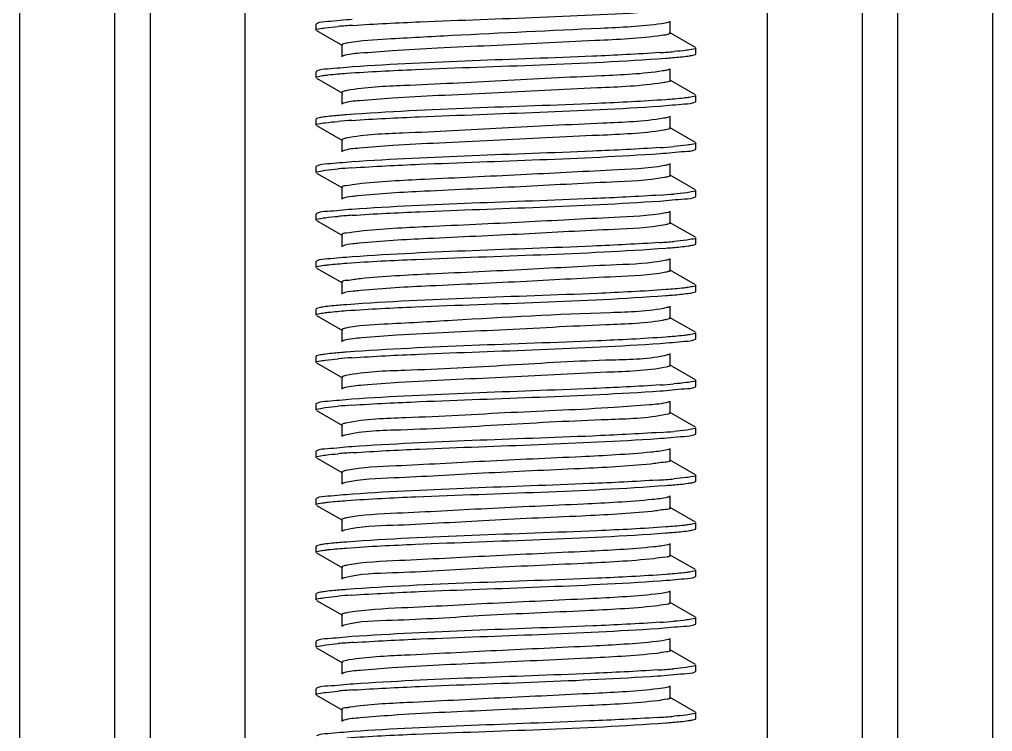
# Model space of a CAD drawing. Extents: x 4995099 to 5303443, y 4627657 to 4889583.
# Drawn here: x 5028668 to 5029279, y 4749227 to 4749674 of the extents above; entities that cross this region are included whole.
import ezdxf

# ---------------------------------------------------------------- set-up
doc = ezdxf.new("R2010")
doc.units = 0
doc.header["$LTSCALE"] = 1000
doc.header["$MEASUREMENT"] = 0
doc.layers.get('0').update_dxf_attribs({"color": 4, "linetype": 'CONTINUOUS'})

msp = doc.modelspace()

# ---------------------------------------------------------------- linework, layer by layer
at = {"linetype": 'Continuous'}
for p, q in [((5028668.47, 4754136.29), (5028668.47, 4748210.01)), ((5028728, 4754136.29), (5028728, 4748210.01)), ((5028750.33, 4754136.29), (5028750.33, 4748210.01)), ((5028809.86, 4754136.29), (5028809.86, 4748210.01)), ((5029137.28, 4754136.29), (5029137.28, 4748210.01)), ((5029196.82, 4754136.29), (5029196.82, 4748210.01)), ((5029219.14, 4754136.29), (5029219.14, 4748210.01)), ((5029278.67, 4754136.29), (5029278.67, 4748210.01)), ((5028854.79, 4749671.17), (5028854.51, 4749670.84)), ((5028854.51, 4749667.12), (5028854.51, 4749670.84)), ((5028854.51, 4749667.12), (5028854.51, 4749670.84)), ((5029076.52, 4749665.26), (5029076.52, 4749672.7)), ((5028854.79, 4749666.8), (5028870.94, 4749657.44)), ((5029092.35, 4749656.29), (5029076.2, 4749665.64)), ((5028870.62, 4749657.82), (5028870.62, 4749650.38)), ((5029092.64, 4749652.24), (5029092.64, 4749655.96)), ((5029092.64, 4749652.24), (5029092.64, 4749655.96)), ((5029092.35, 4749651.91), (5029092.64, 4749652.24)), ((5028854.79, 4749641.4), (5028854.51, 4749641.08)), ((5028854.51, 4749637.36), (5028854.51, 4749641.08)), ((5028854.51, 4749637.36), (5028854.51, 4749641.08)), ((5029076.52, 4749635.5), (5029076.52, 4749642.94)), ((5028854.79, 4749637.03), (5028870.94, 4749627.68)), ((5029092.35, 4749626.52), (5029076.2, 4749635.87)), ((5028870.62, 4749628.05), (5028870.62, 4749620.61)), ((5029092.64, 4749622.47), (5029092.64, 4749626.19)), ((5029092.64, 4749622.47), (5029092.64, 4749626.19)), ((5028871.49, 4749621.23), (5028870.95, 4749620.99)), ((5029092.35, 4749622.15), (5029092.64, 4749622.47)), ((5029076.52, 4749605.73), (5029076.52, 4749613.17)), ((5028854.79, 4749611.64), (5028854.51, 4749611.31)), ((5028854.51, 4749607.59), (5028854.51, 4749611.31)), ((5028854.51, 4749607.59), (5028854.51, 4749611.31)), ((5028854.79, 4749607.26), (5028870.94, 4749597.91)), ((5029092.35, 4749596.75), (5029076.2, 4749606.11)), ((5028870.62, 4749598.29), (5028870.62, 4749590.85)), ((5029092.64, 4749592.71), (5029092.64, 4749596.43)), ((5029092.64, 4749592.71), (5029092.64, 4749596.43)), ((5028871.44, 4749591.45), (5028870.94, 4749591.22)), ((5029092.35, 4749592.38), (5029092.64, 4749592.71)), ((5029076.52, 4749575.96), (5029076.52, 4749583.41)), ((5028854.79, 4749581.87), (5028854.51, 4749581.55)), ((5028854.51, 4749577.82), (5028854.51, 4749581.55)), ((5028854.51, 4749577.82), (5028854.51, 4749581.55)), ((5028854.79, 4749577.5), (5028870.94, 4749568.15)), ((5029092.35, 4749566.99), (5029076.2, 4749576.34)), ((5028870.62, 4749568.52), (5028870.62, 4749561.08)), ((5029092.64, 4749562.94), (5029092.64, 4749566.66)), ((5029092.64, 4749562.94), (5029092.64, 4749566.66)), ((5029092.35, 4749562.62), (5029092.64, 4749562.94)), ((5028854.79, 4749552.11), (5028854.51, 4749551.78)), ((5028854.51, 4749548.06), (5028854.51, 4749551.78)), ((5028854.51, 4749548.06), (5028854.51, 4749551.78)), ((5029076.52, 4749546.2), (5029076.52, 4749553.64)), ((5028854.79, 4749547.73), (5028870.94, 4749538.38)), ((5029092.35, 4749537.22), (5029076.2, 4749546.57)), ((5028870.62, 4749538.76), (5028870.62, 4749531.32)), ((5029092.64, 4749533.18), (5029092.64, 4749536.9)), ((5029092.64, 4749533.18), (5029092.64, 4749536.9)), ((5029092.35, 4749532.85), (5029092.64, 4749533.18)), ((5028854.79, 4749522.34), (5028854.51, 4749522.01)), ((5028854.51, 4749518.29), (5028854.51, 4749522.01)), ((5028854.51, 4749518.29), (5028854.51, 4749522.01)), ((5029076.52, 4749516.43), (5029076.52, 4749523.87)), ((5028854.79, 4749517.97), (5028870.94, 4749508.61)), ((5029092.35, 4749507.46), (5029076.2, 4749516.81)), ((5028870.62, 4749508.99), (5028870.62, 4749501.55)), ((5029092.35, 4749503.08), (5029092.64, 4749503.41)), ((5029092.64, 4749503.41), (5029092.64, 4749507.13)), ((5029092.64, 4749503.41), (5029092.64, 4749507.13)), ((5028854.79, 4749492.57), (5028854.51, 4749492.25)), ((5028854.51, 4749488.53), (5028854.51, 4749492.25)), ((5028854.51, 4749488.53), (5028854.51, 4749492.25)), ((5029076.52, 4749486.67), (5029076.52, 4749494.11)), ((5028854.79, 4749488.2), (5028870.94, 4749478.85)), ((5029092.35, 4749477.69), (5029076.2, 4749487.04)), ((5028870.62, 4749479.22), (5028870.62, 4749471.78)), ((5029092.35, 4749473.32), (5029092.64, 4749473.64)), ((5029092.64, 4749473.64), (5029092.64, 4749477.36)), ((5029092.64, 4749473.64), (5029092.64, 4749477.36)), ((5028854.79, 4749462.81), (5028854.51, 4749462.48)), ((5028854.51, 4749458.76), (5028854.51, 4749462.48)), ((5028854.51, 4749458.76), (5028854.51, 4749462.48)), ((5029076.52, 4749456.9), (5029076.52, 4749464.34)), ((5028854.79, 4749458.43), (5028870.94, 4749449.08)), ((5029074.8, 4749456.03), (5029073.96, 4749455.84)), ((5029092.35, 4749447.92), (5029076.2, 4749457.28)), ((5028870.62, 4749449.46), (5028870.62, 4749442.02)), ((5029092.35, 4749443.55), (5029092.64, 4749443.88)), ((5029092.64, 4749443.88), (5029092.64, 4749447.6)), ((5029092.64, 4749443.88), (5029092.64, 4749447.6)), ((5028854.79, 4749433.04), (5028854.51, 4749432.72)), ((5028854.51, 4749428.99), (5028854.51, 4749432.72)), ((5028854.51, 4749428.99), (5028854.51, 4749432.72)), ((5029076.52, 4749427.13), (5029076.52, 4749434.58)), ((5028854.79, 4749428.67), (5028870.94, 4749419.32)), ((5029075.16, 4749426.36), (5029074.02, 4749426.09)), ((5029092.35, 4749418.16), (5029076.2, 4749427.51)), ((5028870.62, 4749419.69), (5028870.62, 4749412.25)), ((5029092.64, 4749414.11), (5029092.64, 4749417.83)), ((5029092.64, 4749414.11), (5029092.64, 4749417.83)), ((5029092.35, 4749413.79), (5029092.64, 4749414.11)), ((5028854.79, 4749403.28), (5028854.51, 4749402.95)), ((5028854.51, 4749399.23), (5028854.51, 4749402.95)), ((5028854.51, 4749399.23), (5028854.51, 4749402.95)), ((5029076.52, 4749397.37), (5029076.52, 4749404.81)), ((5028854.79, 4749398.9), (5028870.94, 4749389.55)), ((5029092.35, 4749388.39), (5029076.2, 4749397.74)), ((5028870.62, 4749389.93), (5028870.62, 4749382.49)), ((5029092.64, 4749384.35), (5029092.64, 4749388.07)), ((5029092.64, 4749384.35), (5029092.64, 4749388.07)), ((5029092.35, 4749384.02), (5029092.64, 4749384.35)), ((5029076.52, 4749367.6), (5029076.52, 4749375.04)), ((5028854.79, 4749373.51), (5028854.51, 4749373.18)), ((5028854.51, 4749369.46), (5028854.51, 4749373.18)), ((5028854.51, 4749369.46), (5028854.51, 4749373.18)), ((5028854.79, 4749369.14), (5028870.94, 4749359.78)), ((5029092.35, 4749358.63), (5029076.2, 4749367.98)), ((5028870.62, 4749360.16), (5028870.62, 4749352.72)), ((5029092.64, 4749354.58), (5029092.64, 4749358.3)), ((5029092.64, 4749354.58), (5029092.64, 4749358.3)), ((5029092.35, 4749354.25), (5029092.64, 4749354.58)), ((5029076.52, 4749337.84), (5029076.52, 4749345.28)), ((5028854.79, 4749343.74), (5028854.51, 4749343.42)), ((5028854.51, 4749339.7), (5028854.51, 4749343.42)), ((5028854.51, 4749339.7), (5028854.51, 4749343.42)), ((5028854.79, 4749339.37), (5028870.94, 4749330.02)), ((5029092.35, 4749328.86), (5029076.2, 4749338.21)), ((5028870.62, 4749330.39), (5028870.62, 4749322.95)), ((5029092.64, 4749324.81), (5029092.64, 4749328.53)), ((5029092.64, 4749324.81), (5029092.64, 4749328.53)), ((5029092.35, 4749324.49), (5029092.64, 4749324.81)), ((5028854.79, 4749313.98), (5028854.51, 4749313.65)), ((5029076.52, 4749308.07), (5029076.52, 4749315.51)), ((5028854.51, 4749309.93), (5028854.51, 4749313.65)), ((5028854.51, 4749309.93), (5028854.51, 4749313.65)), ((5028854.79, 4749309.6), (5028870.94, 4749300.25)), ((5029092.35, 4749299.09), (5029076.2, 4749308.45)), ((5028870.62, 4749300.63), (5028870.62, 4749293.19)), ((5029092.64, 4749295.05), (5029092.64, 4749298.77)), ((5029092.64, 4749295.05), (5029092.64, 4749298.77)), ((5029092.35, 4749294.72), (5029092.64, 4749295.05)), ((5028854.79, 4749284.21), (5028854.51, 4749283.89)), ((5028854.51, 4749280.16), (5028854.51, 4749283.89)), ((5028854.51, 4749280.16), (5028854.51, 4749283.89)), ((5029076.52, 4749278.3), (5029076.52, 4749285.75)), ((5028854.79, 4749279.84), (5028870.94, 4749270.49)), ((5029092.35, 4749269.33), (5029076.2, 4749278.68)), ((5028870.62, 4749270.86), (5028870.62, 4749263.42)), ((5029092.35, 4749264.96), (5029092.64, 4749265.28)), ((5029092.64, 4749265.28), (5029092.64, 4749269)), ((5029092.64, 4749265.28), (5029092.64, 4749269)), ((5028854.79, 4749254.45), (5028854.51, 4749254.12)), ((5028854.51, 4749250.4), (5028854.51, 4749254.12)), ((5028854.51, 4749250.4), (5028854.51, 4749254.12)), ((5029076.52, 4749248.54), (5029076.52, 4749255.98)), ((5028854.79, 4749250.07), (5028870.94, 4749240.72)), ((5029092.35, 4749239.56), (5029076.2, 4749248.91)), ((5028870.62, 4749241.1), (5028870.62, 4749233.66)), ((5029092.35, 4749235.19), (5029092.64, 4749235.52)), ((5029092.64, 4749235.52), (5029092.64, 4749239.24)), ((5029092.64, 4749235.52), (5029092.64, 4749239.24))]:
    msp.add_line(p, q, dxfattribs=at)
for centre, radius, start, end in [((5028911.71, 4749152.93), 518.31, 93.79544, 94.80605), ((5029035.9, 4750164.44), 512.58, 273.82895, 274.80325), ((5028911.03, 4749101.8), 509.88, 93.84358, 94.80346), ((5029036.13, 4750102.05), 509.72, 273.84422, 274.80354), ((5028911.12, 4749070.94), 510.98, 93.83618, 94.80468), ((5029035.98, 4750074.09), 511.53, 273.83454, 274.80337), ((5028911.34, 4749038.45), 513.71, 93.82043, 94.80559), ((5029035.91, 4750045.28), 512.49, 273.82943, 274.80327), ((5029069.15, 4749508.82), 23.7, 281.49963, 282.80688), ((5028911.03, 4748952.98), 509.87, 93.84368, 94.80342), ((5029036.13, 4749953.15), 509.64, 273.84462, 274.80355), ((5028911.12, 4748922.18), 510.92, 93.83655, 94.80465), ((5029035.99, 4749925.21), 511.48, 273.83478, 274.80338), ((5028911.89, 4748882.63), 520.73, 93.78871, 94.80103), ((5029033.79, 4749923.1), 539.22, 273.69468, 274.79942), ((5028911.03, 4748804.16), 509.87, 93.84377, 94.80337), ((5029036.14, 4749804.24), 509.57, 273.84502, 274.80356), ((5028912.44, 4748756.56), 527.76, 93.75297, 94.80008), ((5029034.29, 4749797.76), 532.93, 273.7263, 274.80004), ((5028911.91, 4748733.58), 520.95, 93.78755, 94.801), ((5029033.81, 4749774.08), 539.03, 273.69565, 274.79944)]:
    msp.add_arc(centre, radius, start, end, dxfattribs=at)
for points, knots in [([(5028877.12, 4749673.81), (5028871.95, 4749673.46), (5028864.7, 4749672.46), (5028856.81, 4749672.33), (5028854.79, 4749671.17)], [0, 0, 0, 0, 0.690434, 1, 1, 1, 1]), ([(5028877.4, 4749670.11), (5028891.51, 4749671.06), (5028955.75, 4749674.15), (5029020.08, 4749675.64), (5029070.13, 4749679.04)], [0, 0, 0, 0, 0.21997, 1, 1, 1, 1]), ([(5028854.51, 4749667.12), (5028854.51, 4749667.66), (5028857.37, 4749668.02), (5028858.82, 4749668.41), (5028860.26, 4749668.6)], [0, 0, 0, 0, 0.271456, 1, 1, 1, 1]), ([(5029071.17, 4749671.17), (5029058.5, 4749669.34), (5029014.55, 4749667.34), (5028957.15, 4749664.68), (5028904.47, 4749661.76), (5028882.78, 4749660.48), (5028874.79, 4749659.17)], [0, 0, 0, 0, 0.195214, 0.66949, 0.876579, 1, 1, 1, 1]), ([(5029076.2, 4749672.33), (5029075.98, 4749672.2), (5029074.35, 4749671.61), (5029072.63, 4749671.38), (5029071.17, 4749671.17)], [0, 0, 0, 0, 0.145106, 1, 1, 1, 1]), ([(5029071.17, 4749663.73), (5029057.44, 4749661.74), (5029021.54, 4749660.27), (5028974.71, 4749657.87), (5028932.24, 4749655.86), (5028904.82, 4749654.54), (5028885.24, 4749652.79), (5028874.81, 4749652.13), (5028871.55, 4749651.02)], [0, 0, 0, 0, 0.2081, 0.537452, 0.703534, 0.845734, 0.94828, 1, 1, 1, 1]), ([(5029076.52, 4749665.26), (5029076.52, 4749665.09), (5029074.65, 4749663.86), (5029072.87, 4749663.97), (5029071.17, 4749663.73)], [0, 0, 0, 0, 0.090621, 1, 1, 1, 1]), ([(5028874.79, 4749659.17), (5028873.74, 4749659), (5028872.61, 4749658.73), (5028870.62, 4749658.24), (5028870.62, 4749657.82)], [0, 0, 0, 0, 0.718866, 1, 1, 1, 1]), ([(5029092.64, 4749655.96), (5029092.64, 4749655.42), (5029089.77, 4749655.06), (5029088.32, 4749654.67), (5029086.88, 4749654.48)], [0, 0, 0, 0, 0.27149, 1, 1, 1, 1]), ([(5028871.55, 4749651.02), (5028871.44, 4749650.98), (5028871.23, 4749650.9), (5028871.03, 4749650.8), (5028870.95, 4749650.76)], [0, 0, 0, 0, 0.55363, 1, 1, 1, 1]), ([(5028873.59, 4749640.08), (5028887.96, 4749641.13), (5028954.68, 4749644.38), (5029021.5, 4749645.69), (5029073.74, 4749649.53)], [0, 0, 0, 0, 0.21564, 1, 1, 1, 1]), ([(5029070.13, 4749653), (5029056.08, 4749652.04), (5028991.84, 4749648.95), (5028927.52, 4749647.45), (5028877.4, 4749644.06)], [0, 0, 0, 0, 0.218927, 1, 1, 1, 1]), ([(5029073.74, 4749649.53), (5029075.19, 4749649.64), (5029079.89, 4749650.01), (5029084.59, 4749650.43), (5029087.82, 4749650.89)], [0, 0, 0, 0, 0.30751, 1, 1, 1, 1]), ([(5029087.82, 4749650.89), (5029088.81, 4749651.03), (5029090.32, 4749651.29), (5029091.87, 4749651.64), (5029092.35, 4749651.91)], [0, 0, 0, 0, 0.642991, 1, 1, 1, 1]), ([(5028877.4, 4749644.06), (5028872.16, 4749643.71), (5028864.83, 4749642.69), (5028856.83, 4749642.57), (5028854.79, 4749641.4)], [0, 0, 0, 0, 0.690663, 1, 1, 1, 1]), ([(5028854.51, 4749637.36), (5028854.51, 4749637.82), (5028856.91, 4749638.22), (5028858.17, 4749638.55), (5028859.39, 4749638.72)], [0, 0, 0, 0, 0.274278, 1, 1, 1, 1]), ([(5028859.39, 4749638.72), (5028860.29, 4749638.84), (5028865.02, 4749639.42), (5028869.76, 4749639.8), (5028873.59, 4749640.08)], [0, 0, 0, 0, 0.191483, 1, 1, 1, 1]), ([(5029071.81, 4749641.5), (5029059.13, 4749639.55), (5029025.36, 4749638.14), (5028971.24, 4749635.45), (5028918.11, 4749632.51), (5028885.57, 4749631.41), (5028873.87, 4749629.25)], [0, 0, 0, 0, 0.194105, 0.509785, 0.82001, 1, 1, 1, 1]), ([(5029076.2, 4749642.56), (5029075.72, 4749642.29), (5029074.23, 4749641.92), (5029072.76, 4749641.64), (5029071.81, 4749641.5)], [0, 0, 0, 0, 0.36416, 1, 1, 1, 1]), ([(5029071.81, 4749634.06), (5029058.28, 4749631.98), (5029022.41, 4749630.6), (5028975.53, 4749628.14), (5028932.71, 4749626.12), (5028905, 4749624.8), (5028885.25, 4749623.01), (5028874.74, 4749622.38), (5028871.49, 4749621.23)], [0, 0, 0, 0, 0.204575, 0.534732, 0.702004, 0.845303, 0.948449, 1, 1, 1, 1]), ([(5029076.53, 4749635.5), (5029076.53, 4749635.03), (5029074.25, 4749634.55), (5029073, 4749634.24), (5029071.81, 4749634.06)], [0, 0, 0, 0, 0.278319, 1, 1, 1, 1]), ([(5028873.87, 4749629.25), (5028873.05, 4749629.1), (5028872.12, 4749628.88), (5028870.62, 4749628.39), (5028870.62, 4749628.05)], [0, 0, 0, 0, 0.712667, 1, 1, 1, 1]), ([(5029092.64, 4749626.19), (5029092.64, 4749625.73), (5029090.27, 4749625.33), (5029089.03, 4749625.01), (5029087.82, 4749624.84)], [0, 0, 0, 0, 0.274533, 1, 1, 1, 1]), ([(5029073.74, 4749623.49), (5029059.42, 4749622.43), (5028992.7, 4749619.18), (5028925.88, 4749617.86), (5028873.59, 4749614.03)], [0, 0, 0, 0, 0.215051, 1, 1, 1, 1]), ([(5028876.85, 4749610.54), (5028890.96, 4749611.5), (5028955.44, 4749614.61), (5029020, 4749616.09), (5029070.3, 4749619.52)], [0, 0, 0, 0, 0.219067, 1, 1, 1, 1]), ([(5029070.3, 4749619.52), (5029075.4, 4749619.87), (5029082.56, 4749620.86), (5029090.36, 4749621), (5029092.35, 4749622.15)], [0, 0, 0, 0, 0.690176, 1, 1, 1, 1]), ([(5029087.82, 4749624.84), (5029086.92, 4749624.72), (5029082.25, 4749624.14), (5029077.55, 4749623.77), (5029073.74, 4749623.49)], [0, 0, 0, 0, 0.191313, 1, 1, 1, 1]), ([(5028873.59, 4749614.03), (5028872.14, 4749613.92), (5028867.39, 4749613.55), (5028862.65, 4749613.13), (5028859.39, 4749612.67)], [0, 0, 0, 0, 0.307323, 1, 1, 1, 1]), ([(5029076.2, 4749612.79), (5029075.78, 4749612.55), (5029074.49, 4749612.21), (5029073.22, 4749611.96), (5029072.41, 4749611.83)], [0, 0, 0, 0, 0.370146, 1, 1, 1, 1]), ([(5028854.51, 4749607.59), (5028854.51, 4749608.13), (5028857.35, 4749608.49), (5028858.79, 4749608.88), (5028860.22, 4749609.06)], [0, 0, 0, 0, 0.271597, 1, 1, 1, 1]), ([(5028859.39, 4749612.67), (5028858.39, 4749612.53), (5028856.85, 4749612.26), (5028855.28, 4749611.92), (5028854.79, 4749611.64)], [0, 0, 0, 0, 0.643579, 1, 1, 1, 1]), ([(5029072.41, 4749611.83), (5029059.86, 4749609.76), (5029025.97, 4749608.46), (5028971.49, 4749605.7), (5028917.94, 4749602.67), (5028885.15, 4749601.69), (5028873.5, 4749599.41)], [0, 0, 0, 0, 0.1914, 0.508904, 0.82143, 1, 1, 1, 1]), ([(5029072.41, 4749604.39), (5029059.1, 4749602.2), (5029023.28, 4749600.94), (5028976.37, 4749598.4), (5028933.21, 4749596.38), (5028905.19, 4749595.06), (5028885.28, 4749593.23), (5028874.69, 4749592.63), (5028871.44, 4749591.45)], [0, 0, 0, 0, 0.200932, 0.531835, 0.700309, 0.844745, 0.948548, 1, 1, 1, 1]), ([(5029076.52, 4749605.73), (5029076.52, 4749605.32), (5029074.57, 4749604.82), (5029073.45, 4749604.56), (5029072.41, 4749604.39)], [0, 0, 0, 0, 0.281673, 1, 1, 1, 1]), ([(5028873.5, 4749599.41), (5028872.77, 4749599.27), (5028871.93, 4749599.08), (5028870.62, 4749598.59), (5028870.62, 4749598.29)], [0, 0, 0, 0, 0.709469, 1, 1, 1, 1]), ([(5029092.64, 4749596.43), (5029092.64, 4749595.89), (5029089.8, 4749595.53), (5029088.36, 4749595.14), (5029086.92, 4749594.96)], [0, 0, 0, 0, 0.27161, 1, 1, 1, 1]), ([(5029070.3, 4749593.48), (5029056.19, 4749592.52), (5028991.71, 4749589.41), (5028927.15, 4749587.93), (5028876.85, 4749584.5)], [0, 0, 0, 0, 0.219037, 1, 1, 1, 1]), ([(5028876.93, 4749580.78), (5028891.03, 4749581.74), (5028955.45, 4749584.84), (5029019.95, 4749586.33), (5029070.19, 4749589.75)], [0, 0, 0, 0, 0.219143, 1, 1, 1, 1]), ([(5029070.19, 4749589.75), (5029075.32, 4749590.1), (5029082.51, 4749591.1), (5029090.35, 4749591.23), (5029092.35, 4749592.38)], [0, 0, 0, 0, 0.690266, 1, 1, 1, 1]), ([(5028876.85, 4749584.5), (5028871.75, 4749584.15), (5028864.59, 4749583.16), (5028856.78, 4749583.02), (5028854.79, 4749581.87)], [0, 0, 0, 0, 0.690196, 1, 1, 1, 1]), ([(5029076.2, 4749583.03), (5029075.83, 4749582.82), (5029074.74, 4749582.5), (5029073.65, 4749582.28), (5029072.97, 4749582.16)], [0, 0, 0, 0, 0.376739, 1, 1, 1, 1]), ([(5028854.51, 4749577.82), (5028854.51, 4749578.36), (5028857.34, 4749578.72), (5028858.78, 4749579.11), (5028860.21, 4749579.3)], [0, 0, 0, 0, 0.271633, 1, 1, 1, 1]), ([(5029072.97, 4749582.16), (5029062.03, 4749580.22), (5029031.8, 4749579.02), (5028981.69, 4749576.23), (5028928.57, 4749573.85), (5028894.46, 4749572.12), (5028880.53, 4749570.62)], [0, 0, 0, 0, 0.172879, 0.468878, 0.781995, 1, 1, 1, 1]), ([(5028880.53, 4749570.62), (5028878.05, 4749570.35), (5028875.69, 4749569.62), (5028870.62, 4749569.43), (5028870.62, 4749568.52)], [0, 0, 0, 0, 0.733223, 1, 1, 1, 1]), ([(5029072.97, 4749574.72), (5029062.03, 4749572.78), (5029031.8, 4749571.58), (5028981.69, 4749568.78), (5028928.57, 4749566.41), (5028894.46, 4749564.67), (5028880.53, 4749563.18)], [0, 0, 0, 0, 0.172879, 0.468878, 0.781995, 1, 1, 1, 1]), ([(5029076.52, 4749575.96), (5029076.52, 4749575.6), (5029074.86, 4749575.11), (5029073.87, 4749574.87), (5029072.97, 4749574.72)], [0, 0, 0, 0, 0.285344, 1, 1, 1, 1]), ([(5029092.64, 4749566.66), (5029092.64, 4749566.12), (5029089.78, 4749565.76), (5029088.34, 4749565.37), (5029086.9, 4749565.19)], [0, 0, 0, 0, 0.271534, 1, 1, 1, 1]), ([(5028880.53, 4749563.18), (5028879.33, 4749563.05), (5028876.15, 4749562.57), (5028872.71, 4749562.48), (5028870.94, 4749561.46)], [0, 0, 0, 0, 0.372684, 1, 1, 1, 1]), ([(5029070.19, 4749563.71), (5029056.09, 4749562.75), (5028991.67, 4749559.64), (5028927.17, 4749558.16), (5028876.93, 4749554.73)], [0, 0, 0, 0, 0.219178, 1, 1, 1, 1]), ([(5028877.11, 4749551.03), (5028891.21, 4749551.98), (5028955.55, 4749555.08), (5029019.97, 4749556.57), (5029070.13, 4749559.98)], [0, 0, 0, 0, 0.219437, 1, 1, 1, 1]), ([(5029070.13, 4749559.98), (5029075.28, 4749560.33), (5029082.49, 4749561.33), (5029090.35, 4749561.46), (5029092.35, 4749562.62)], [0, 0, 0, 0, 0.690313, 1, 1, 1, 1]), ([(5028876.93, 4749554.73), (5028871.81, 4749554.39), (5028864.62, 4749553.39), (5028856.79, 4749553.25), (5028854.79, 4749552.11)], [0, 0, 0, 0, 0.690275, 1, 1, 1, 1]), ([(5029073.49, 4749552.49), (5029062.92, 4749550.47), (5029033.17, 4749549.39), (5028983.51, 4749546.51), (5028930.16, 4749544.18), (5028895.67, 4749542.42), (5028881.44, 4749540.95)], [0, 0, 0, 0, 0.167774, 0.461831, 0.776883, 1, 1, 1, 1]), ([(5029076.2, 4749553.26), (5029075.88, 4749553.08), (5029074.97, 4749552.8), (5029074.06, 4749552.59), (5029073.49, 4749552.49)], [0, 0, 0, 0, 0.384134, 1, 1, 1, 1]), ([(5028854.51, 4749548.06), (5028854.51, 4749548.6), (5028857.35, 4749548.96), (5028858.79, 4749549.35), (5028860.22, 4749549.53)], [0, 0, 0, 0, 0.271588, 1, 1, 1, 1]), ([(5029076.52, 4749546.2), (5029076.52, 4749545.88), (5029075.13, 4749545.39), (5029074.26, 4749545.19), (5029073.49, 4749545.04)], [0, 0, 0, 0, 0.289775, 1, 1, 1, 1]), ([(5028881.44, 4749540.95), (5028878.73, 4749540.67), (5028876.18, 4749539.86), (5028870.62, 4749539.74), (5028870.62, 4749538.76)], [0, 0, 0, 0, 0.734072, 1, 1, 1, 1]), ([(5029073.49, 4749545.04), (5029062.92, 4749543.03), (5029033.17, 4749541.95), (5028983.51, 4749539.07), (5028930.16, 4749536.73), (5028895.67, 4749534.97), (5028881.44, 4749533.51)], [0, 0, 0, 0, 0.167774, 0.461831, 0.776883, 1, 1, 1, 1]), ([(5028881.44, 4749533.51), (5028880.11, 4749533.37), (5028876.64, 4749532.86), (5028872.87, 4749532.81), (5028870.95, 4749531.69)], [0, 0, 0, 0, 0.374658, 1, 1, 1, 1]), ([(5029070.13, 4749533.94), (5029056.05, 4749532.98), (5028991.71, 4749529.88), (5028927.29, 4749528.39), (5028877.11, 4749524.98)], [0, 0, 0, 0, 0.219145, 1, 1, 1, 1]), ([(5029092.64, 4749536.9), (5029092.64, 4749536.35), (5029089.77, 4749536), (5029088.33, 4749535.6), (5029086.88, 4749535.42)], [0, 0, 0, 0, 0.271494, 1, 1, 1, 1]), ([(5028873.79, 4749521.03), (5028888.18, 4749522.08), (5028954.86, 4749525.32), (5029021.63, 4749526.63), (5029073.81, 4749530.48)], [0, 0, 0, 0, 0.216129, 1, 1, 1, 1]), ([(5029073.81, 4749530.48), (5029075.25, 4749530.58), (5029079.94, 4749530.95), (5029084.62, 4749531.37), (5029087.84, 4749531.83)], [0, 0, 0, 0, 0.307527, 1, 1, 1, 1]), ([(5029087.84, 4749531.83), (5029088.82, 4749531.97), (5029090.33, 4749532.23), (5029091.87, 4749532.57), (5029092.35, 4749532.85)], [0, 0, 0, 0, 0.642834, 1, 1, 1, 1]), ([(5028877.11, 4749524.98), (5028871.94, 4749524.63), (5028864.7, 4749523.63), (5028856.81, 4749523.5), (5028854.79, 4749522.34)], [0, 0, 0, 0, 0.690428, 1, 1, 1, 1]), ([(5029073.97, 4749522.82), (5029063.78, 4749520.7), (5029034.51, 4749519.77), (5028985.33, 4749516.79), (5028931.77, 4749514.5), (5028896.91, 4749512.72), (5028882.38, 4749511.28)], [0, 0, 0, 0, 0.162646, 0.454753, 0.771748, 1, 1, 1, 1]), ([(5029076.2, 4749523.5), (5029075.93, 4749523.34), (5029075.19, 4749523.09), (5029074.43, 4749522.91), (5029073.97, 4749522.82)], [0, 0, 0, 0, 0.392529, 1, 1, 1, 1]), ([(5028854.51, 4749518.29), (5028854.51, 4749518.45), (5028856.27, 4749519.56), (5028857.89, 4749519.44), (5028859.45, 4749519.66)], [0, 0, 0, 0, 0.088901, 1, 1, 1, 1]), ([(5028859.45, 4749519.66), (5028860.36, 4749519.79), (5028865.13, 4749520.37), (5028869.92, 4749520.74), (5028873.79, 4749521.03)], [0, 0, 0, 0, 0.191572, 1, 1, 1, 1]), ([(5029073.77, 4749515.33), (5029063.46, 4749513.27), (5029034.14, 4749512.27), (5028984.94, 4749509.35), (5028931.56, 4749507.05), (5028896.85, 4749505.27), (5028882.38, 4749503.84)], [0, 0, 0, 0, 0.164346, 0.456483, 0.772538, 1, 1, 1, 1]), ([(5029076.52, 4749516.43), (5029076.52, 4749516.14), (5029075.28, 4749515.66), (5029074.46, 4749515.47), (5029073.77, 4749515.33)], [0, 0, 0, 0, 0.292517, 1, 1, 1, 1]), ([(5028882.38, 4749511.28), (5028879.44, 4749510.99), (5028876.69, 4749510.09), (5028870.62, 4749510.06), (5028870.62, 4749508.99)], [0, 0, 0, 0, 0.734772, 1, 1, 1, 1]), ([(5028882.38, 4749503.84), (5028880.93, 4749503.69), (5028877.15, 4749503.15), (5028873.03, 4749503.14), (5028870.95, 4749501.93)], [0, 0, 0, 0, 0.376452, 1, 1, 1, 1]), ([(5029073.81, 4749504.43), (5029059.52, 4749503.38), (5028992.84, 4749500.12), (5028926.07, 4749498.79), (5028873.79, 4749494.98)], [0, 0, 0, 0, 0.214712, 1, 1, 1, 1]), ([(5029087.84, 4749505.78), (5029086.95, 4749505.65), (5029082.28, 4749505.08), (5029077.6, 4749504.71), (5029073.81, 4749504.43)], [0, 0, 0, 0, 0.191302, 1, 1, 1, 1]), ([(5029087.82, 4749502.06), (5029088.81, 4749502.2), (5029090.32, 4749502.46), (5029091.87, 4749502.81), (5029092.35, 4749503.08)], [0, 0, 0, 0, 0.642987, 1, 1, 1, 1]), ([(5029092.64, 4749507.13), (5029092.64, 4749506.67), (5029090.28, 4749506.27), (5029089.04, 4749505.95), (5029087.84, 4749505.78)], [0, 0, 0, 0, 0.274605, 1, 1, 1, 1]), ([(5028873.6, 4749491.25), (5028887.96, 4749492.3), (5028954.68, 4749495.55), (5029021.5, 4749496.86), (5029073.75, 4749500.7)], [0, 0, 0, 0, 0.215653, 1, 1, 1, 1]), ([(5029073.75, 4749500.7), (5029075.19, 4749500.81), (5029079.89, 4749501.18), (5029084.59, 4749501.6), (5029087.82, 4749502.06)], [0, 0, 0, 0, 0.307511, 1, 1, 1, 1]), ([(5028859.45, 4749493.62), (5028858.43, 4749493.48), (5028856.88, 4749493.21), (5028855.28, 4749492.86), (5028854.79, 4749492.57)], [0, 0, 0, 0, 0.644071, 1, 1, 1, 1]), ([(5028859.39, 4749489.89), (5028860.3, 4749490.02), (5028865.02, 4749490.59), (5028869.76, 4749490.97), (5028873.6, 4749491.25)], [0, 0, 0, 0, 0.191488, 1, 1, 1, 1]), ([(5028873.79, 4749494.98), (5028872.32, 4749494.87), (5028867.53, 4749494.5), (5028862.75, 4749494.08), (5028859.45, 4749493.62)], [0, 0, 0, 0, 0.307216, 1, 1, 1, 1]), ([(5029074.41, 4749493.14), (5029062.84, 4749490.51), (5029017.62, 4749489.64), (5028958.61, 4749486.17), (5028903.39, 4749482.96), (5028880.9, 4749481.91), (5028873.11, 4749480.27)], [0, 0, 0, 0, 0.176446, 0.666999, 0.881663, 1, 1, 1, 1]), ([(5029076.2, 4749493.73), (5029075.98, 4749493.6), (5029075.38, 4749493.38), (5029074.77, 4749493.23), (5029074.41, 4749493.14)], [0, 0, 0, 0, 0.401923, 1, 1, 1, 1]), ([(5028854.51, 4749488.53), (5028854.51, 4749489), (5028856.91, 4749489.39), (5028858.17, 4749489.72), (5028859.39, 4749489.89)], [0, 0, 0, 0, 0.274271, 1, 1, 1, 1]), ([(5029073.88, 4749485.59), (5029061.52, 4749483.07), (5029026.54, 4749482.29), (5028970.48, 4749478.77), (5028919.32, 4749477.02), (5028886.79, 4749474.38), (5028875.52, 4749473.61), (5028871.85, 4749472.52)], [0, 0, 0, 0, 0.18687, 0.514831, 0.834376, 0.943334, 1, 1, 1, 1]), ([(5029076.52, 4749486.67), (5029076.52, 4749486.43), (5029075.6, 4749485.98), (5029074.94, 4749485.83), (5029074.41, 4749485.7)], [0, 0, 0, 0, 0.301807, 1, 1, 1, 1]), ([(5028873.11, 4749480.27), (5028872.48, 4749480.14), (5028871.73, 4749479.97), (5028870.62, 4749479.5), (5028870.62, 4749479.22)], [0, 0, 0, 0, 0.704889, 1, 1, 1, 1]), ([(5028871.85, 4749472.52), (5028871.67, 4749472.46), (5028871.36, 4749472.36), (5028871.07, 4749472.23), (5028870.95, 4749472.16)], [0, 0, 0, 0, 0.569367, 1, 1, 1, 1]), ([(5029073.75, 4749474.66), (5029059.42, 4749473.6), (5028992.7, 4749470.35), (5028925.89, 4749469.03), (5028873.6, 4749465.2)], [0, 0, 0, 0, 0.215042, 1, 1, 1, 1]), ([(5029070.3, 4749470.69), (5029075.41, 4749471.04), (5029082.56, 4749472.03), (5029090.36, 4749472.17), (5029092.35, 4749473.32)], [0, 0, 0, 0, 0.690173, 1, 1, 1, 1]), ([(5029087.82, 4749476.01), (5029086.93, 4749475.89), (5029082.25, 4749475.31), (5029077.55, 4749474.94), (5029073.75, 4749474.66)], [0, 0, 0, 0, 0.191313, 1, 1, 1, 1]), ([(5029092.64, 4749477.36), (5029092.64, 4749476.9), (5029090.27, 4749476.5), (5029089.03, 4749476.18), (5029087.82, 4749476.01)], [0, 0, 0, 0, 0.274535, 1, 1, 1, 1]), ([(5028876.85, 4749461.71), (5028890.96, 4749462.67), (5028955.44, 4749465.78), (5029020.01, 4749467.26), (5029070.3, 4749470.69)], [0, 0, 0, 0, 0.219068, 1, 1, 1, 1]), ([(5028854.51, 4749458.76), (5028854.51, 4749459.3), (5028857.35, 4749459.66), (5028858.79, 4749460.05), (5028860.22, 4749460.23)], [0, 0, 0, 0, 0.271594, 1, 1, 1, 1]), ([(5028859.39, 4749463.84), (5028858.39, 4749463.7), (5028856.85, 4749463.44), (5028855.28, 4749463.09), (5028854.79, 4749462.81)], [0, 0, 0, 0, 0.643594, 1, 1, 1, 1]), ([(5028873.6, 4749465.2), (5028872.14, 4749465.09), (5028867.4, 4749464.72), (5028862.66, 4749464.3), (5028859.39, 4749463.84)], [0, 0, 0, 0, 0.307318, 1, 1, 1, 1]), ([(5029074.8, 4749463.47), (5029063.57, 4749460.63), (5029030.03, 4749460.39), (5028975.32, 4749456.87), (5028919.69, 4749453.84), (5028885.25, 4749453.03), (5028873.15, 4749450.51)], [0, 0, 0, 0, 0.172051, 0.492047, 0.816531, 1, 1, 1, 1]), ([(5029076.2, 4749463.96), (5029076.02, 4749463.86), (5029075.56, 4749463.68), (5029075.08, 4749463.55), (5029074.8, 4749463.47)], [0, 0, 0, 0, 0.41269, 1, 1, 1, 1]), ([(5029073.96, 4749455.84), (5029061.79, 4749453.32), (5029027.19, 4749452.57), (5028971.51, 4749449.07), (5028920.46, 4749447.25), (5028887.6, 4749444.72), (5028876.07, 4749443.87), (5028872.19, 4749442.85)], [0, 0, 0, 0, 0.184387, 0.509861, 0.829743, 0.940495, 1, 1, 1, 1]), ([(5029076.52, 4749456.9), (5029076.52, 4749456.7), (5029075.8, 4749456.28), (5029075.24, 4749456.14), (5029074.8, 4749456.03)], [0, 0, 0, 0, 0.310032, 1, 1, 1, 1]), ([(5028873.15, 4749450.51), (5028872.51, 4749450.38), (5028871.75, 4749450.2), (5028870.62, 4749449.73), (5028870.62, 4749449.46)], [0, 0, 0, 0, 0.705216, 1, 1, 1, 1]), ([(5028872.19, 4749442.85), (5028871.94, 4749442.78), (5028871.52, 4749442.66), (5028871.11, 4749442.49), (5028870.95, 4749442.39)], [0, 0, 0, 0, 0.58242, 1, 1, 1, 1]), ([(5029070.3, 4749444.65), (5029056.2, 4749443.69), (5028991.71, 4749440.58), (5028927.15, 4749439.1), (5028876.85, 4749435.66)], [0, 0, 0, 0, 0.219029, 1, 1, 1, 1]), ([(5029070.19, 4749440.92), (5029075.32, 4749441.27), (5029082.51, 4749442.27), (5029090.35, 4749442.4), (5029092.35, 4749443.55)], [0, 0, 0, 0, 0.690264, 1, 1, 1, 1]), ([(5029092.64, 4749447.6), (5029092.64, 4749447.06), (5029089.8, 4749446.7), (5029088.36, 4749446.31), (5029086.93, 4749446.13)], [0, 0, 0, 0, 0.271614, 1, 1, 1, 1]), ([(5028876.93, 4749431.95), (5028891.03, 4749432.91), (5028955.45, 4749436.01), (5029019.95, 4749437.5), (5029070.19, 4749440.92)], [0, 0, 0, 0, 0.219138, 1, 1, 1, 1]), ([(5028854.51, 4749428.99), (5028854.51, 4749429.53), (5028857.34, 4749429.89), (5028858.78, 4749430.28), (5028860.21, 4749430.47)], [0, 0, 0, 0, 0.271633, 1, 1, 1, 1]), ([(5028876.85, 4749435.66), (5028871.75, 4749435.32), (5028864.59, 4749434.33), (5028856.78, 4749434.19), (5028854.79, 4749433.04)], [0, 0, 0, 0, 0.690195, 1, 1, 1, 1]), ([(5029075.16, 4749433.8), (5029071.41, 4749432.74), (5029060.03, 4749431.93), (5029027.35, 4749429.34), (5028976.23, 4749427.56), (5028920.33, 4749424.05), (5028885.51, 4749423.29), (5028873.23, 4749420.76)], [0, 0, 0, 0, 0.057838, 0.167543, 0.487244, 0.814181, 1, 1, 1, 1]), ([(5029076.2, 4749434.2), (5029076.06, 4749434.12), (5029075.72, 4749433.97), (5029075.36, 4749433.86), (5029075.16, 4749433.8)], [0, 0, 0, 0, 0.425019, 1, 1, 1, 1]), ([(5029074.02, 4749426.09), (5029062.01, 4749423.57), (5029027.79, 4749422.78), (5028972.41, 4749419.71), (5028917.63, 4749416.33), (5028884.01, 4749415.89), (5028872.57, 4749413.17)], [0, 0, 0, 0, 0.182223, 0.50526, 0.82533, 1, 1, 1, 1]), ([(5029076.52, 4749427.13), (5029076.52, 4749426.96), (5029075.98, 4749426.59), (5029075.51, 4749426.46), (5029075.16, 4749426.36)], [0, 0, 0, 0, 0.320305, 1, 1, 1, 1]), ([(5028873.23, 4749420.76), (5028872.57, 4749420.63), (5028871.79, 4749420.45), (5028870.62, 4749419.97), (5028870.62, 4749419.69)], [0, 0, 0, 0, 0.705925, 1, 1, 1, 1]), ([(5029092.64, 4749417.83), (5029092.64, 4749417.29), (5029089.78, 4749416.93), (5029088.34, 4749416.54), (5029086.9, 4749416.36)], [0, 0, 0, 0, 0.271536, 1, 1, 1, 1]), ([(5028872.57, 4749413.17), (5028872.24, 4749413.1), (5028871.69, 4749412.95), (5028871.15, 4749412.74), (5028870.95, 4749412.63)], [0, 0, 0, 0, 0.593796, 1, 1, 1, 1]), ([(5029070.19, 4749414.88), (5029056.09, 4749413.92), (5028991.67, 4749410.81), (5028927.17, 4749409.33), (5028876.93, 4749405.9)], [0, 0, 0, 0, 0.219177, 1, 1, 1, 1]), ([(5029068.54, 4749411.04), (5029074.06, 4749411.41), (5029081.78, 4749412.48), (5029090.21, 4749412.56), (5029092.35, 4749413.79)], [0, 0, 0, 0, 0.691533, 1, 1, 1, 1]), ([(5028876.93, 4749405.9), (5028871.81, 4749405.56), (5028864.62, 4749404.56), (5028856.79, 4749404.42), (5028854.79, 4749403.28)], [0, 0, 0, 0, 0.690271, 1, 1, 1, 1]), ([(5028877.48, 4749402.22), (5028891.4, 4749403.16), (5028955.09, 4749406.22), (5029018.85, 4749407.77), (5029068.54, 4749411.04)], [0, 0, 0, 0, 0.218817, 1, 1, 1, 1]), ([(5028854.51, 4749399.23), (5028854.51, 4749399.78), (5028857.45, 4749400.13), (5028858.93, 4749400.54), (5028860.42, 4749400.73)], [0, 0, 0, 0, 0.27108, 1, 1, 1, 1]), ([(5029064.37, 4749402.48), (5029049.83, 4749401.06), (5029015.08, 4749399.28), (5028961.73, 4749396.99), (5028912.72, 4749394.06), (5028883.55, 4749393.08), (5028873.33, 4749391.02)], [0, 0, 0, 0, 0.228997, 0.545176, 0.836537, 1, 1, 1, 1]), ([(5029075.47, 4749404.13), (5029074.93, 4749403.96), (5029071.27, 4749403.15), (5029067.53, 4749402.79), (5029064.37, 4749402.48)], [0, 0, 0, 0, 0.152407, 1, 1, 1, 1]), ([(5029076.2, 4749404.43), (5029076.1, 4749404.38), (5029075.86, 4749404.26), (5029075.61, 4749404.18), (5029075.47, 4749404.13)], [0, 0, 0, 0, 0.43932, 1, 1, 1, 1]), ([(5029064.37, 4749395.04), (5029049.65, 4749393.61), (5029014.49, 4749391.8), (5028960.67, 4749389.55), (5028911.72, 4749386.45), (5028882.71, 4749385.69), (5028872.8, 4749383.46)], [0, 0, 0, 0, 0.23121, 0.549998, 0.841262, 1, 1, 1, 1]), ([(5029076.52, 4749397.37), (5029076.52, 4749396.27), (5029070.25, 4749396.28), (5029067.4, 4749395.34), (5029064.37, 4749395.04)], [0, 0, 0, 0, 0.265195, 1, 1, 1, 1]), ([(5028873.33, 4749391.02), (5028872.64, 4749390.88), (5028871.84, 4749390.69), (5028870.62, 4749390.22), (5028870.62, 4749389.93)], [0, 0, 0, 0, 0.706927, 1, 1, 1, 1]), ([(5029092.64, 4749388.07), (5029092.64, 4749387.49), (5029089.58, 4749387.16), (5029088.05, 4749386.73), (5029086.52, 4749386.54)], [0, 0, 0, 0, 0.270528, 1, 1, 1, 1]), ([(5028872.8, 4749383.46), (5028872.42, 4749383.38), (5028871.79, 4749383.22), (5028871.17, 4749382.99), (5028870.95, 4749382.86)], [0, 0, 0, 0, 0.599352, 1, 1, 1, 1]), ([(5028873.8, 4749372.2), (5028888.19, 4749373.25), (5028954.87, 4749376.49), (5029021.64, 4749377.8), (5029073.82, 4749381.65)], [0, 0, 0, 0, 0.216148, 1, 1, 1, 1]), ([(5029068.54, 4749385), (5029054.43, 4749384.07), (5028990.75, 4749381.02), (5028926.99, 4749379.51), (5028877.48, 4749376.18)], [0, 0, 0, 0, 0.221759, 1, 1, 1, 1]), ([(5029073.82, 4749381.65), (5029075.26, 4749381.75), (5029079.94, 4749382.12), (5029084.62, 4749382.54), (5029087.84, 4749383)], [0, 0, 0, 0, 0.307527, 1, 1, 1, 1]), ([(5029087.84, 4749383), (5029088.82, 4749383.14), (5029090.33, 4749383.4), (5029091.87, 4749383.74), (5029092.35, 4749384.02)], [0, 0, 0, 0, 0.642828, 1, 1, 1, 1]), ([(5028877.48, 4749376.18), (5028872.23, 4749375.82), (5028864.87, 4749374.8), (5028856.84, 4749374.68), (5028854.79, 4749373.51)], [0, 0, 0, 0, 0.690689, 1, 1, 1, 1]), ([(5028854.51, 4749369.46), (5028854.51, 4749369.62), (5028856.27, 4749370.73), (5028857.89, 4749370.61), (5028859.45, 4749370.83)], [0, 0, 0, 0, 0.088892, 1, 1, 1, 1]), ([(5028859.45, 4749370.83), (5028860.36, 4749370.96), (5028865.14, 4749371.54), (5028869.93, 4749371.91), (5028873.8, 4749372.2)], [0, 0, 0, 0, 0.191574, 1, 1, 1, 1]), ([(5029065.33, 4749372.81), (5029050.97, 4749371.36), (5029016.32, 4749369.59), (5028962.89, 4749367.27), (5028913.42, 4749364.35), (5028883.87, 4749363.33), (5028873.45, 4749361.27)], [0, 0, 0, 0, 0.22522, 0.541066, 0.834324, 1, 1, 1, 1]), ([(5029076.2, 4749374.67), (5029075.8, 4749374.44), (5029072.2, 4749373.45), (5029068.54, 4749373.14), (5029065.33, 4749372.81)], [0, 0, 0, 0, 0.123951, 1, 1, 1, 1]), ([(5029065.33, 4749365.37), (5029050.64, 4749363.88), (5029015.26, 4749362.08), (5028960.97, 4749359.84), (5028911.61, 4749356.57), (5028882.34, 4749356), (5028872.51, 4749353.63)], [0, 0, 0, 0, 0.229214, 0.549847, 0.842959, 1, 1, 1, 1]), ([(5029076.52, 4749367.6), (5029076.53, 4749366.59), (5029070.76, 4749366.5), (5029068.12, 4749365.66), (5029065.33, 4749365.37)], [0, 0, 0, 0, 0.265624, 1, 1, 1, 1]), ([(5028873.45, 4749361.27), (5028872.74, 4749361.13), (5028871.91, 4749360.94), (5028870.62, 4749360.46), (5028870.62, 4749360.16)], [0, 0, 0, 0, 0.708145, 1, 1, 1, 1]), ([(5029087.84, 4749356.95), (5029086.95, 4749356.82), (5029082.29, 4749356.25), (5029077.6, 4749355.88), (5029073.82, 4749355.6)], [0, 0, 0, 0, 0.191302, 1, 1, 1, 1]), ([(5029092.64, 4749358.3), (5029092.64, 4749357.84), (5029090.28, 4749357.44), (5029089.04, 4749357.12), (5029087.84, 4749356.95)], [0, 0, 0, 0, 0.274607, 1, 1, 1, 1]), ([(5028872.51, 4749353.63), (5028872.19, 4749353.55), (5028871.66, 4749353.41), (5028871.14, 4749353.21), (5028870.95, 4749353.1)], [0, 0, 0, 0, 0.591731, 1, 1, 1, 1]), ([(5028873.6, 4749342.42), (5028887.97, 4749343.47), (5028954.69, 4749346.72), (5029021.5, 4749348.03), (5029073.75, 4749351.87)], [0, 0, 0, 0, 0.215666, 1, 1, 1, 1]), ([(5029073.82, 4749355.6), (5029059.52, 4749354.55), (5028992.85, 4749351.29), (5028926.08, 4749349.96), (5028873.8, 4749346.15)], [0, 0, 0, 0, 0.214698, 1, 1, 1, 1]), ([(5029073.75, 4749351.87), (5029075.19, 4749351.98), (5029079.89, 4749352.35), (5029084.59, 4749352.77), (5029087.82, 4749353.23)], [0, 0, 0, 0, 0.307511, 1, 1, 1, 1]), ([(5029087.82, 4749353.23), (5029088.81, 4749353.37), (5029090.32, 4749353.63), (5029091.87, 4749353.98), (5029092.35, 4749354.25)], [0, 0, 0, 0, 0.642983, 1, 1, 1, 1]), ([(5028859.45, 4749344.79), (5028858.44, 4749344.65), (5028856.88, 4749344.38), (5028855.28, 4749344.03), (5028854.79, 4749343.74)], [0, 0, 0, 0, 0.644088, 1, 1, 1, 1]), ([(5028873.8, 4749346.15), (5028872.33, 4749346.04), (5028867.54, 4749345.67), (5028862.75, 4749345.25), (5028859.45, 4749344.79)], [0, 0, 0, 0, 0.307214, 1, 1, 1, 1]), ([(5029076.2, 4749344.9), (5029075.83, 4749344.69), (5029072.54, 4749343.75), (5029069.18, 4749343.45), (5029066.25, 4749343.14)], [0, 0, 0, 0, 0.1262, 1, 1, 1, 1]), ([(5028854.51, 4749339.7), (5028854.51, 4749340.17), (5028856.91, 4749340.56), (5028858.17, 4749340.89), (5028859.4, 4749341.06)], [0, 0, 0, 0, 0.274264, 1, 1, 1, 1]), ([(5028859.4, 4749341.06), (5028860.3, 4749341.19), (5028865.02, 4749341.76), (5028869.77, 4749342.14), (5028873.6, 4749342.42)], [0, 0, 0, 0, 0.191492, 1, 1, 1, 1]), ([(5029066.25, 4749343.14), (5029052.19, 4749341.66), (5029017.92, 4749339.91), (5028964.71, 4749337.55), (5028914.78, 4749334.73), (5028884.75, 4749333.57), (5028873.96, 4749331.6)], [0, 0, 0, 0, 0.2201, 0.53401, 0.829213, 1, 1, 1, 1]), ([(5029066.25, 4749335.7), (5029051.62, 4749334.16), (5029016.07, 4749332.35), (5028961.37, 4749330.13), (5028911.6, 4749326.7), (5028882.05, 4749326.32), (5028872.28, 4749323.8)], [0, 0, 0, 0, 0.226945, 0.549209, 0.84423, 1, 1, 1, 1]), ([(5029076.52, 4749337.84), (5029076.53, 4749336.9), (5029071.25, 4749336.73), (5029068.81, 4749335.97), (5029066.25, 4749335.7)], [0, 0, 0, 0, 0.266409, 1, 1, 1, 1]), ([(5028873.96, 4749331.6), (5028873.11, 4749331.45), (5028872.17, 4749331.23), (5028870.62, 4749330.74), (5028870.62, 4749330.39)], [0, 0, 0, 0, 0.71294, 1, 1, 1, 1]), ([(5029087.82, 4749327.18), (5029086.93, 4749327.06), (5029082.25, 4749326.48), (5029077.55, 4749326.11), (5029073.75, 4749325.83)], [0, 0, 0, 0, 0.191313, 1, 1, 1, 1]), ([(5029092.64, 4749328.53), (5029092.64, 4749328.07), (5029090.27, 4749327.67), (5029089.03, 4749327.35), (5029087.82, 4749327.18)], [0, 0, 0, 0, 0.274537, 1, 1, 1, 1]), ([(5028872.28, 4749323.8), (5028872.01, 4749323.74), (5028871.56, 4749323.61), (5028871.12, 4749323.43), (5028870.95, 4749323.33)], [0, 0, 0, 0, 0.584772, 1, 1, 1, 1]), ([(5029073.75, 4749325.83), (5029059.42, 4749324.77), (5028992.71, 4749321.52), (5028925.89, 4749320.2), (5028873.6, 4749316.37)], [0, 0, 0, 0, 0.215033, 1, 1, 1, 1]), ([(5028876.85, 4749312.88), (5028890.96, 4749313.84), (5028955.45, 4749316.95), (5029020.01, 4749318.43), (5029070.31, 4749321.86)], [0, 0, 0, 0, 0.219069, 1, 1, 1, 1]), ([(5029070.31, 4749321.86), (5029075.41, 4749322.21), (5029082.56, 4749323.2), (5029090.36, 4749323.34), (5029092.35, 4749324.49)], [0, 0, 0, 0, 0.690169, 1, 1, 1, 1]), ([(5028859.4, 4749315.01), (5028858.39, 4749314.87), (5028856.85, 4749314.61), (5028855.28, 4749314.26), (5028854.79, 4749313.98)], [0, 0, 0, 0, 0.643609, 1, 1, 1, 1]), ([(5028873.6, 4749316.37), (5028872.15, 4749316.26), (5028867.4, 4749315.89), (5028862.66, 4749315.47), (5028859.4, 4749315.01)], [0, 0, 0, 0, 0.307313, 1, 1, 1, 1]), ([(5029076.2, 4749315.13), (5029075.86, 4749314.94), (5029072.86, 4749314.05), (5029069.8, 4749313.77), (5029067.13, 4749313.47)], [0, 0, 0, 0, 0.128627, 1, 1, 1, 1]), ([(5028854.51, 4749309.93), (5028854.51, 4749310.47), (5028857.35, 4749310.83), (5028858.79, 4749311.22), (5028860.22, 4749311.4)], [0, 0, 0, 0, 0.271592, 1, 1, 1, 1]), ([(5029067.13, 4749313.47), (5029053.38, 4749311.96), (5029019.5, 4749310.24), (5028966.53, 4749307.84), (5028916.16, 4749305.09), (5028885.66, 4749303.82), (5028874.5, 4749301.93)], [0, 0, 0, 0, 0.215, 0.526978, 0.824118, 1, 1, 1, 1]), ([(5029076.52, 4749308.07), (5029076.53, 4749307.21), (5029071.73, 4749306.97), (5029069.48, 4749306.29), (5029067.13, 4749306.03)], [0, 0, 0, 0, 0.267355, 1, 1, 1, 1]), ([(5028874.5, 4749301.93), (5028873.52, 4749301.77), (5028872.45, 4749301.52), (5028870.62, 4749301.02), (5028870.62, 4749300.63)], [0, 0, 0, 0, 0.716901, 1, 1, 1, 1]), ([(5029067.13, 4749306.03), (5029052.6, 4749304.43), (5029016.91, 4749302.64), (5028961.84, 4749300.42), (5028911.67, 4749296.84), (5028881.83, 4749296.65), (5028872.1, 4749293.99)], [0, 0, 0, 0, 0.224438, 0.548154, 0.845143, 1, 1, 1, 1]), ([(5029070.31, 4749295.82), (5029056.2, 4749294.86), (5028991.72, 4749291.75), (5028927.15, 4749290.27), (5028876.85, 4749286.83)], [0, 0, 0, 0, 0.219021, 1, 1, 1, 1]), ([(5029092.64, 4749298.77), (5029092.64, 4749298.23), (5029089.8, 4749297.87), (5029088.36, 4749297.48), (5029086.93, 4749297.3)], [0, 0, 0, 0, 0.271617, 1, 1, 1, 1]), ([(5028872.1, 4749293.99), (5028871.87, 4749293.93), (5028871.48, 4749293.81), (5028871.1, 4749293.65), (5028870.95, 4749293.56)], [0, 0, 0, 0, 0.578442, 1, 1, 1, 1]), ([(5028877.9, 4749283.18), (5028891.89, 4749284.12), (5028955.56, 4749287.18), (5029019.31, 4749288.71), (5029068.93, 4749292.01)], [0, 0, 0, 0, 0.219887, 1, 1, 1, 1]), ([(5029068.93, 4749292.01), (5029074.35, 4749292.37), (5029081.95, 4749293.42), (5029090.24, 4749293.51), (5029092.35, 4749294.72)], [0, 0, 0, 0, 0.691245, 1, 1, 1, 1]), ([(5028876.85, 4749286.83), (5028871.75, 4749286.49), (5028864.59, 4749285.49), (5028856.78, 4749285.36), (5028854.79, 4749284.21)], [0, 0, 0, 0, 0.690194, 1, 1, 1, 1]), ([(5029067.97, 4749283.8), (5029054.54, 4749282.25), (5029021.06, 4749280.57), (5028968.35, 4749278.13), (5028917.57, 4749275.44), (5028886.6, 4749274.08), (5028875.08, 4749272.26)], [0, 0, 0, 0, 0.209915, 0.519968, 0.819038, 1, 1, 1, 1]), ([(5029076.2, 4749285.37), (5029075.88, 4749285.19), (5029073.18, 4749284.36), (5029070.39, 4749284.08), (5029067.97, 4749283.8)], [0, 0, 0, 0, 0.131334, 1, 1, 1, 1]), ([(5028854.51, 4749280.16), (5028854.51, 4749280.73), (5028857.51, 4749281.07), (5028859.01, 4749281.48), (5028860.51, 4749281.68)], [0, 0, 0, 0, 0.27083, 1, 1, 1, 1]), ([(5029076.52, 4749278.3), (5029076.53, 4749277.51), (5029072.19, 4749277.22), (5029070.11, 4749276.61), (5029067.97, 4749276.36)], [0, 0, 0, 0, 0.26871, 1, 1, 1, 1]), ([(5028875.08, 4749272.26), (5028873.96, 4749272.09), (5028872.76, 4749271.79), (5028870.62, 4749271.3), (5028870.62, 4749270.86)], [0, 0, 0, 0, 0.720201, 1, 1, 1, 1]), ([(5029067.97, 4749276.36), (5029053.55, 4749274.7), (5029017.75, 4749273.02), (5028962.49, 4749270.25), (5028914.98, 4749268.34), (5028885.48, 4749265.94), (5028875.32, 4749265.15), (5028871.95, 4749264.18)], [0, 0, 0, 0, 0.221704, 0.546695, 0.845683, 0.946468, 1, 1, 1, 1]), ([(5029068.93, 4749265.96), (5029054.89, 4749265.03), (5028991.21, 4749261.98), (5028927.46, 4749260.45), (5028877.9, 4749257.14)], [0, 0, 0, 0, 0.220721, 1, 1, 1, 1]), ([(5029068.55, 4749262.22), (5029074.07, 4749262.58), (5029081.79, 4749263.65), (5029090.21, 4749263.73), (5029092.35, 4749264.96)], [0, 0, 0, 0, 0.691524, 1, 1, 1, 1]), ([(5029092.64, 4749269), (5029092.64, 4749268.43), (5029089.61, 4749268.09), (5029088.1, 4749267.68), (5029086.58, 4749267.49)], [0, 0, 0, 0, 0.270699, 1, 1, 1, 1]), ([(5028871.95, 4749264.18), (5028871.75, 4749264.13), (5028871.41, 4749264.02), (5028871.08, 4749263.87), (5028870.95, 4749263.8)], [0, 0, 0, 0, 0.572701, 1, 1, 1, 1]), ([(5028877.49, 4749253.39), (5028891.42, 4749254.33), (5028955.1, 4749257.39), (5029018.86, 4749258.94), (5029068.55, 4749262.22)], [0, 0, 0, 0, 0.218851, 1, 1, 1, 1]), ([(5028877.9, 4749257.14), (5028872.55, 4749256.78), (5028865.05, 4749255.74), (5028856.87, 4749255.64), (5028854.79, 4749254.45)], [0, 0, 0, 0, 0.691013, 1, 1, 1, 1]), ([(5029068.78, 4749254.13), (5029055.67, 4749252.54), (5029022.6, 4749250.9), (5028970.18, 4749248.42), (5028919.01, 4749245.79), (5028887.57, 4749244.35), (5028875.7, 4749242.59)], [0, 0, 0, 0, 0.204842, 0.512973, 0.813968, 1, 1, 1, 1]), ([(5029076.2, 4749255.6), (5029075.91, 4749255.43), (5029073.47, 4749254.66), (5029070.95, 4749254.39), (5029068.78, 4749254.13)], [0, 0, 0, 0, 0.134033, 1, 1, 1, 1]), ([(5028854.51, 4749250.4), (5028854.51, 4749250.95), (5028857.46, 4749251.3), (5028858.94, 4749251.71), (5028860.42, 4749251.9)], [0, 0, 0, 0, 0.271071, 1, 1, 1, 1]), ([(5029068.78, 4749246.69), (5029054.49, 4749244.96), (5029018.62, 4749243.32), (5028963.08, 4749240.49), (5028915.11, 4749238.61), (5028885.37, 4749236.15), (5028875.16, 4749235.39), (5028871.83, 4749234.38)], [0, 0, 0, 0, 0.218801, 0.544965, 0.846028, 0.947082, 1, 1, 1, 1]), ([(5029076.52, 4749248.54), (5029076.53, 4749247.82), (5029072.62, 4749247.47), (5029070.72, 4749246.92), (5029068.78, 4749246.69)], [0, 0, 0, 0, 0.269812, 1, 1, 1, 1]), ([(5028875.7, 4749242.59), (5028874.96, 4749242.48), (5028873.52, 4749242.07), (5028870.63, 4749242.12), (5028870.62, 4749241.1)], [0, 0, 0, 0, 0.421169, 1, 1, 1, 1]), ([(5028871.83, 4749234.38), (5028871.66, 4749234.33), (5028871.36, 4749234.23), (5028871.07, 4749234.1), (5028870.95, 4749234.03)], [0, 0, 0, 0, 0.567505, 1, 1, 1, 1]), ([(5029068.55, 4749236.17), (5029054.45, 4749235.24), (5028990.76, 4749232.19), (5028927, 4749230.68), (5028877.49, 4749227.35)], [0, 0, 0, 0, 0.221727, 1, 1, 1, 1]), ([(5029092.64, 4749239.24), (5029092.64, 4749238.66), (5029089.58, 4749238.33), (5029088.05, 4749237.9), (5029086.52, 4749237.71)], [0, 0, 0, 0, 0.270533, 1, 1, 1, 1]), ([(5029087.84, 4749234.17), (5029088.82, 4749234.31), (5029090.33, 4749234.57), (5029091.87, 4749234.91), (5029092.35, 4749235.19)], [0, 0, 0, 0, 0.642823, 1, 1, 1, 1]), ([(5028873.81, 4749223.37), (5028888.2, 4749224.42), (5028954.87, 4749227.66), (5029021.64, 4749228.97), (5029073.82, 4749232.82)], [0, 0, 0, 0, 0.216168, 1, 1, 1, 1]), ([(5029073.82, 4749232.82), (5029075.26, 4749232.92), (5029079.94, 4749233.29), (5029084.62, 4749233.71), (5029087.84, 4749234.17)], [0, 0, 0, 0, 0.307528, 1, 1, 1, 1]), ([(5028877.49, 4749227.35), (5028872.24, 4749226.99), (5028864.87, 4749225.97), (5028856.84, 4749225.85), (5028854.79, 4749224.68)], [0, 0, 0, 0, 0.690699, 1, 1, 1, 1])]:
    msp.add_open_spline(points, degree=3, knots=knots, dxfattribs=at)
for points in [[(5028860.26, 4749668.6), (5028862.93, 4749668.95), (5028865.6, 4749669.2), (5028868.28, 4749669.42)], [(5029086.88, 4749654.48), (5029084.2, 4749654.13), (5029081.51, 4749653.88), (5029078.82, 4749653.66)], [(5028860.22, 4749609.06), (5028862.92, 4749609.42), (5028865.63, 4749609.67), (5028868.34, 4749609.9)], [(5029086.92, 4749594.96), (5029084.23, 4749594.6), (5029081.52, 4749594.35), (5029078.81, 4749594.12)], [(5028860.21, 4749579.3), (5028862.9, 4749579.65), (5028865.61, 4749579.9), (5028868.32, 4749580.13)], [(5029086.9, 4749565.19), (5029084.21, 4749564.84), (5029081.51, 4749564.59), (5029078.82, 4749564.36)], [(5028860.22, 4749549.53), (5028862.91, 4749549.88), (5028865.6, 4749550.13), (5028868.3, 4749550.36)], [(5029086.88, 4749535.42), (5029084.2, 4749535.07), (5029081.51, 4749534.82), (5029078.82, 4749534.59)], [(5028860.22, 4749460.23), (5028862.92, 4749460.59), (5028865.63, 4749460.84), (5028868.34, 4749461.07)], [(5029086.93, 4749446.13), (5029084.23, 4749445.77), (5029081.52, 4749445.52), (5029078.81, 4749445.29)], [(5028860.21, 4749430.47), (5028862.9, 4749430.82), (5028865.61, 4749431.07), (5028868.32, 4749431.3)], [(5029086.9, 4749416.36), (5029084.21, 4749416.01), (5029081.51, 4749415.76), (5029078.82, 4749415.53)], [(5028860.42, 4749400.73), (5028863.04, 4749401.06), (5028865.67, 4749401.31), (5028868.31, 4749401.53)], [(5029086.52, 4749386.54), (5029083.99, 4749386.22), (5029081.45, 4749385.99), (5029078.91, 4749385.77)], [(5028860.22, 4749311.4), (5028862.92, 4749311.76), (5028865.63, 4749312.01), (5028868.34, 4749312.24)], [(5029086.93, 4749297.3), (5029084.23, 4749296.94), (5029081.52, 4749296.69), (5029078.81, 4749296.46)], [(5028860.51, 4749281.68), (5028863.09, 4749282), (5028865.69, 4749282.24), (5028868.28, 4749282.47)], [(5029086.58, 4749267.49), (5029084.02, 4749267.16), (5029081.46, 4749266.92), (5029078.89, 4749266.7)], [(5028860.42, 4749251.9), (5028863.04, 4749252.23), (5028865.67, 4749252.48), (5028868.31, 4749252.7)], [(5029086.52, 4749237.71), (5029083.99, 4749237.39), (5029081.45, 4749237.16), (5029078.91, 4749236.94)]]:
    msp.add_open_spline(points, degree=3, dxfattribs=at)

doc.saveas('drawing.dxf')
